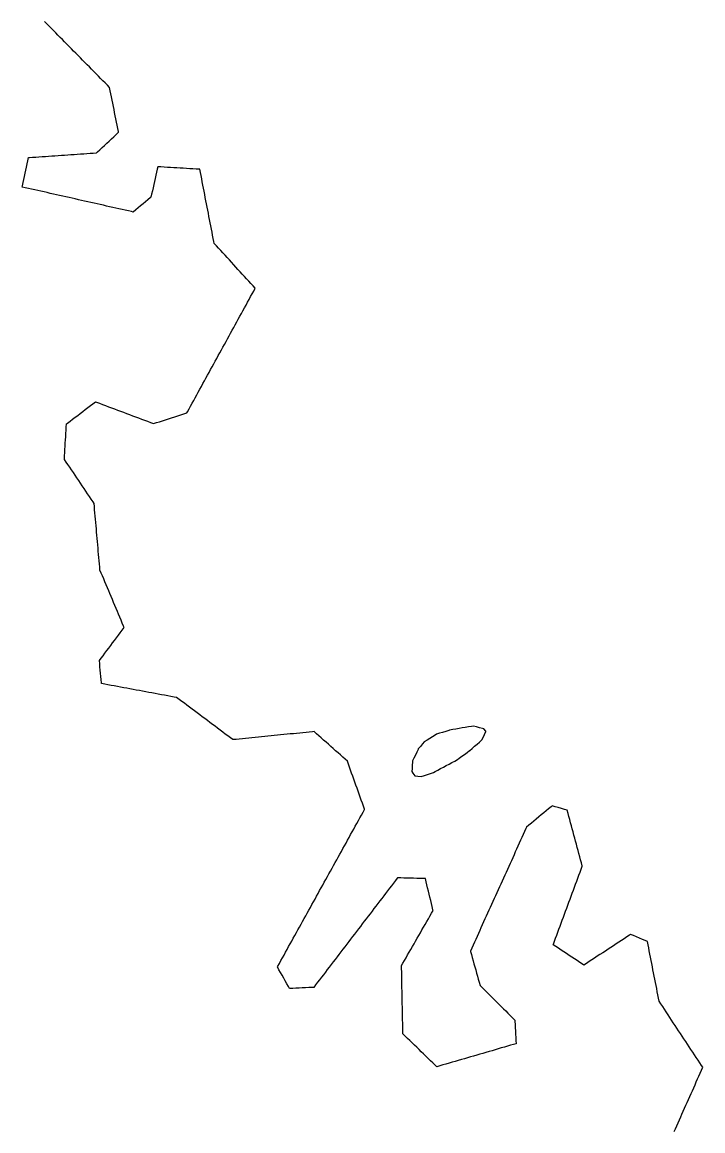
# Model space of a CAD drawing. Header units: millimetres. Extents: x 32 to 3054, y 42 to 5568.
# Drawn here: x 2805.5 to 3018.1, y 3489.6 to 3836.1 of the extents above; entities that cross this region are included whole.
import ezdxf

# ---------------------------------------------------------------- set-up
doc = ezdxf.new("R2010")
doc.units = ezdxf.units.MM
for name, color, linetype in [('ALL_ISLANDS', 7, 'Continuous'), ('OUTLINE_ISLAND_01', 7, 'Continuous'), ('OUTLINE_ISLAND_60', 7, 'Continuous')]:
    doc.layers.add(name, color=color, linetype=linetype)

msp = doc.modelspace()

# ---------------------------------------------------------------- linework, layer by layer
at = {"layer": 'ALL_ISLANDS'}
msp.add_lwpolyline([(3009.1632, 3489.3393), (3009.5698, 3490.2529), (3009.9764, 3491.1665), (3010.383, 3492.0802), (3010.7896, 3492.9938), (3011.1962, 3493.9074), (3011.6028, 3494.821), (3012.0093, 3495.7346), (3012.4159, 3496.6482), (3012.8225, 3497.5618), (3013.2291, 3498.4755), (3013.6357, 3499.3891), (3014.0423, 3500.3027), (3014.4488, 3501.2163), (3014.8554, 3502.1299), (3015.262, 3503.0435), (3015.6686, 3503.9571), (3016.0752, 3504.8707), (3016.4818, 3505.7844), (3016.8884, 3506.698), (3017.2949, 3507.6116), (3017.7015, 3508.5252), (3018.1081, 3509.4388), (3017.7145, 3510.0343), (3017.1632, 3510.8685), (3016.6118, 3511.7028), (3016.0604, 3512.537), (3015.509, 3513.3713), (3014.9576, 3514.2055), (3014.4062, 3515.0398), (3013.8548, 3515.874), (3013.3034, 3516.7083), (3012.752, 3517.5425), (3012.2007, 3518.3767), (3011.6493, 3519.211), (3011.0979, 3520.0452), (3010.5465, 3520.8795), (3009.9951, 3521.7137), (3009.4437, 3522.548), (3008.8923, 3523.3822), (3008.3409, 3524.2165), (3007.7895, 3525.0507), (3007.2382, 3525.885), (3006.6868, 3526.7192), (3006.1354, 3527.5535), (3005.584, 3528.3877), (3005.0326, 3529.222), (3004.4812, 3530.0562), (3004.4751, 3530.0871), (3004.2822, 3531.0683), (3004.0893, 3532.0495), (3003.8964, 3533.0307), (3003.7035, 3534.0119), (3003.5106, 3534.9931), (3003.3177, 3535.9744), (3003.1248, 3536.9556), (3002.9319, 3537.9368), (3002.739, 3538.918), (3002.5461, 3539.8992), (3002.3532, 3540.8804), (3002.1603, 3541.8617), (3001.9674, 3542.8429), (3001.7744, 3543.8241), (3001.5815, 3544.8053), (3001.3886, 3545.7865), (3001.1957, 3546.7677), (3001.0028, 3547.749), (3000.8099, 3548.7302), (3000.1475, 3549.0126), (2999.2277, 3549.4048), (2998.3078, 3549.7971), (2997.3879, 3550.1893), (2996.468, 3550.5815), (2995.5482, 3550.9737), (2995.1702, 3550.7243), (2994.3355, 3550.1736), (2993.5009, 3549.6229), (2992.6662, 3549.0721), (2991.8315, 3548.5214), (2990.9968, 3547.9706), (2990.1622, 3547.4199), (2989.3275, 3546.8691), (2988.4928, 3546.3184), (2987.6581, 3545.7676), (2986.8235, 3545.2169), (2985.9888, 3544.6661), (2985.1541, 3544.1154), (2984.3194, 3543.5647), (2983.4848, 3543.0139), (2982.6501, 3542.4632), (2981.8154, 3541.9124), (2980.9807, 3541.3617), (2980.5274, 3541.6614), (2979.6932, 3542.2128), (2978.859, 3542.7643), (2978.0248, 3543.3158), (2977.1906, 3543.8672), (2976.3564, 3544.4187), (2975.5222, 3544.9701), (2974.688, 3545.5216), (2973.8538, 3546.0731), (2973.0196, 3546.6245), (2972.1854, 3547.176), (2971.3512, 3547.7275), (2971.4229, 3547.9213), (2971.7697, 3548.8592), (2972.1165, 3549.7971), (2972.4634, 3550.7351), (2972.8102, 3551.673), (2973.157, 3552.6109), (2973.5038, 3553.5488), (2973.8507, 3554.4868), (2974.1975, 3555.4247), (2974.5443, 3556.3626), (2974.8911, 3557.3006), (2975.238, 3558.2385), (2975.5848, 3559.1764), (2975.9316, 3560.1143), (2976.2785, 3561.0523), (2976.6253, 3561.9902), (2976.9721, 3562.9281), (2977.3189, 3563.8661), (2977.6658, 3564.804), (2978.0126, 3565.7419), (2978.3594, 3566.6799), (2978.7062, 3567.6178), (2979.0531, 3568.5557), (2979.3999, 3569.4936), (2979.7467, 3570.4316), (2980.0935, 3571.3695), (2980.4404, 3572.3074), (2980.4256, 3572.3622), (2980.1658, 3573.3279), (2979.906, 3574.2935), (2979.6462, 3575.2592), (2979.3864, 3576.2249), (2979.1266, 3577.1905), (2978.8668, 3578.1562), (2978.607, 3579.1219), (2978.3472, 3580.0875), (2978.0874, 3581.0532), (2977.8276, 3582.0188), (2977.5678, 3582.9845), (2977.308, 3583.9502), (2977.0482, 3584.9158), (2976.7884, 3585.8815), (2976.5286, 3586.8471), (2976.2688, 3587.8128), (2976.009, 3588.7785), (2975.7492, 3589.7441), (2974.8687, 3590.0117), (2973.9119, 3590.3024), (2972.9551, 3590.5932), (2971.9983, 3590.8839), (2971.0415, 3591.1747), (2970.6919, 3590.8811), (2969.926, 3590.2381), (2969.1601, 3589.5951), (2968.3942, 3588.9521), (2967.6284, 3588.3091), (2966.8625, 3587.6661), (2966.0966, 3587.0231), (2965.3308, 3586.3801), (2964.5649, 3585.7372), (2963.799, 3585.0942), (2963.0332, 3584.4512), (2962.8395, 3584.0234), (2962.427, 3583.1124), (2962.0145, 3582.2014), (2961.6021, 3581.2905), (2961.1896, 3580.3795), (2960.7771, 3579.4685), (2960.3646, 3578.5575), (2959.9522, 3577.6466), (2959.5397, 3576.7356), (2959.1272, 3575.8246), (2958.7148, 3574.9137), (2958.3023, 3574.0027), (2957.8898, 3573.0917), (2957.4774, 3572.1807), (2957.0649, 3571.2698), (2956.6524, 3570.3588), (2956.2399, 3569.4478), (2955.8275, 3568.5369), (2955.415, 3567.6259), (2955.0025, 3566.7149), (2954.5901, 3565.8039), (2954.1776, 3564.893), (2953.7651, 3563.982), (2953.3526, 3563.071), (2952.9402, 3562.1601), (2952.5277, 3561.2491), (2952.1152, 3560.3381), (2951.7028, 3559.4272), (2951.2903, 3558.5162), (2950.8778, 3557.6052), (2950.4653, 3556.6942), (2950.0529, 3555.7833), (2949.6404, 3554.8723), (2949.2279, 3553.9613), (2948.8155, 3553.0504), (2948.403, 3552.1394), (2947.9905, 3551.2284), (2947.5781, 3550.3174), (2947.1656, 3549.4065), (2946.7531, 3548.4955), (2946.3406, 3547.5845), (2945.9282, 3546.6736), (2945.5157, 3545.7626), (2945.5516, 3545.6338), (2945.8201, 3544.6705), (2946.0887, 3543.7072), (2946.3572, 3542.744), (2946.6257, 3541.7807), (2946.8943, 3540.8174), (2947.1628, 3539.8541), (2947.4313, 3538.8909), (2947.6998, 3537.9276), (2947.9684, 3536.9643), (2948.2369, 3536.0011), (2948.5054, 3535.0378), (2948.7385, 3534.8055), (2949.4468, 3534.0996), (2950.1551, 3533.3937), (2950.8634, 3532.6877), (2951.5717, 3531.9818), (2952.28, 3531.2759), (2952.9882, 3530.57), (2953.6965, 3529.8641), (2954.4048, 3529.1581), (2955.1131, 3528.4522), (2955.8214, 3527.7463), (2956.5297, 3527.0404), (2957.238, 3526.3345), (2957.9463, 3525.6285), (2958.6546, 3524.9226), (2959.3629, 3524.2167), (2959.3855, 3523.7941), (2959.439, 3522.7956), (2959.4924, 3521.797), (2959.5459, 3520.7984), (2959.5994, 3519.7998), (2959.6528, 3518.8013), (2959.7063, 3517.8027), (2959.7598, 3516.8041), (2959.0084, 3516.5857), (2958.0482, 3516.3066), (2957.0879, 3516.0274), (2956.1277, 3515.7483), (2955.1674, 3515.4691), (2954.2072, 3515.19), (2953.2469, 3514.9109), (2952.2867, 3514.6317), (2951.3264, 3514.3526), (2950.3662, 3514.0734), (2949.4059, 3513.7943), (2948.4457, 3513.5151), (2947.4854, 3513.236), (2946.5252, 3512.9569), (2945.5649, 3512.6777), (2944.6047, 3512.3986), (2943.6444, 3512.1194), (2942.6842, 3511.8403), (2941.7239, 3511.5611), (2940.7637, 3511.282), (2939.8034, 3511.0029), (2938.8432, 3510.7237), (2937.8829, 3510.4446), (2936.9227, 3510.1654), (2935.9624, 3509.8863), (2935.0022, 3509.6071), (2934.4771, 3510.1163), (2933.7593, 3510.8125), (2933.0414, 3511.5087), (2932.3235, 3512.2048), (2931.6056, 3512.901), (2930.8877, 3513.5972), (2930.1699, 3514.2933), (2929.452, 3514.9895), (2928.7341, 3515.6857), (2928.0162, 3516.3818), (2927.2983, 3517.078), (2926.5805, 3517.7742), (2925.8626, 3518.4703), (2925.1447, 3519.1665), (2924.4268, 3519.8627), (2924.4189, 3520.2599), (2924.3988, 3521.2597), (2924.3788, 3522.2595), (2924.3587, 3523.2593), (2924.3387, 3524.2591), (2924.3187, 3525.2589), (2924.2986, 3526.2587), (2924.2786, 3527.2585), (2924.2585, 3528.2583), (2924.2385, 3529.258), (2924.2184, 3530.2578), (2924.1984, 3531.2576), (2924.1784, 3532.2574), (2924.1583, 3533.2572), (2924.1383, 3534.257), (2924.1182, 3535.2568), (2924.0982, 3536.2566), (2924.0781, 3537.2564), (2924.0581, 3538.2562), (2924.038, 3539.256), (2924.018, 3540.2558), (2923.998, 3541.2556), (2924.4012, 3541.9574), (2924.8993, 3542.8245), (2925.3975, 3543.6916), (2925.8957, 3544.5587), (2926.3938, 3545.4257), (2926.892, 3546.2928), (2927.3902, 3547.1599), (2927.8884, 3548.027), (2928.3865, 3548.8941), (2928.8847, 3549.7611), (2929.3829, 3550.6282), (2929.881, 3551.4953), (2930.3792, 3552.3624), (2930.8774, 3553.2295), (2931.3755, 3554.0965), (2931.8737, 3554.9636), (2932.3719, 3555.8307), (2932.8701, 3556.6978), (2933.3682, 3557.5649), (2933.8664, 3558.4319), (2933.8076, 3558.6741), (2933.5718, 3559.6459), (2933.3359, 3560.6177), (2933.1001, 3561.5895), (2932.8643, 3562.5613), (2932.6284, 3563.5331), (2932.3926, 3564.5049), (2932.1568, 3565.4767), (2931.9209, 3566.4484), (2931.6851, 3567.4202), (2931.4492, 3568.392), (2930.7224, 3568.412), (2929.7228, 3568.4395), (2928.7232, 3568.467), (2927.7235, 3568.4945), (2926.7239, 3568.522), (2925.7243, 3568.5495), (2924.7247, 3568.5771), (2923.7251, 3568.6046), (2922.7254, 3568.6321), (2922.6739, 3568.5647), (2922.0664, 3567.7704), (2921.4589, 3566.9761), (2920.8513, 3566.1818), (2920.2438, 3565.3875), (2919.6363, 3564.5932), (2919.0288, 3563.7989), (2918.4213, 3563.0046), (2917.8137, 3562.2103), (2917.2062, 3561.4159), (2916.5987, 3560.6216), (2915.9912, 3559.8273), (2915.3836, 3559.033), (2914.7761, 3558.2387), (2914.1686, 3557.4444), (2913.5611, 3556.6501), (2912.9536, 3555.8558), (2912.346, 3555.0615), (2911.7385, 3554.2672), (2911.131, 3553.4729), (2910.5235, 3552.6786), (2909.916, 3551.8843), (2909.3084, 3551.09), (2908.7009, 3550.2957), (2908.0934, 3549.5014), (2907.4859, 3548.7071), (2906.8783, 3547.9128), (2906.2708, 3547.1185), (2905.6633, 3546.3242), (2905.0558, 3545.5299), (2904.4483, 3544.7356), (2903.8407, 3543.9413), (2903.2332, 3543.147), (2902.6257, 3542.3527), (2902.0182, 3541.5584), (2901.4107, 3540.7641), (2900.8031, 3539.9698), (2900.1956, 3539.1755), (2899.5881, 3538.3812), (2898.9806, 3537.5869), (2898.373, 3536.7925), (2897.7655, 3535.9982), (2897.158, 3535.2039), (2896.5505, 3534.4096), (2895.9969, 3534.3846), (2894.9979, 3534.3394), (2893.999, 3534.2942), (2893, 3534.249), (2892.001, 3534.2038), (2891.002, 3534.1587), (2890.003, 3534.1135), (2889.0041, 3534.0683), (2888.653, 3534.693), (2888.163, 3535.5648), (2887.6731, 3536.4366), (2887.1832, 3537.3083), (2886.6933, 3538.1801), (2886.2034, 3539.0519), (2885.7135, 3539.9236), (2885.2235, 3540.7954), (2885.3462, 3541.0172), (2885.8304, 3541.8922), (2886.3145, 3542.7672), (2886.7987, 3543.6421), (2887.2829, 3544.5171), (2887.767, 3545.3921), (2888.2512, 3546.2671), (2888.7353, 3547.1421), (2889.2195, 3548.0171), (2889.7036, 3548.892), (2890.1878, 3549.767), (2890.6719, 3550.642), (2891.1561, 3551.517), (2891.6402, 3552.392), (2892.1244, 3553.267), (2892.6085, 3554.1419), (2893.0927, 3555.0169), (2893.5768, 3555.8919), (2894.061, 3556.7669), (2894.5451, 3557.6419), (2895.0293, 3558.5169), (2895.5134, 3559.3919), (2895.9976, 3560.2668), (2896.4817, 3561.1418), (2896.9659, 3562.0168), (2897.45, 3562.8918), (2897.9342, 3563.7668), (2898.4183, 3564.6418), (2898.9025, 3565.5167), (2899.3866, 3566.3917), (2899.8708, 3567.2667), (2900.3549, 3568.1417), (2900.8391, 3569.0167), (2901.3232, 3569.8917), (2901.8074, 3570.7666), (2902.2915, 3571.6416), (2902.7757, 3572.5166), (2903.2598, 3573.3916), (2903.744, 3574.2666), (2904.2281, 3575.1416), (2904.7123, 3576.0166), (2905.1964, 3576.8915), (2905.6806, 3577.7665), (2906.1648, 3578.6415), (2906.6489, 3579.5165), (2907.1331, 3580.3915), (2907.6172, 3581.2665), (2908.1014, 3582.1414), (2908.5855, 3583.0164), (2909.0697, 3583.8914), (2909.5538, 3584.7664), (2910.038, 3585.6414), (2910.5221, 3586.5164), (2911.0063, 3587.3914), (2911.4904, 3588.2663), (2911.9746, 3589.1413), (2912.4587, 3590.0163), (2912.4348, 3590.0835), (2912.0996, 3591.0257), (2911.7643, 3591.9678), (2911.4291, 3592.9099), (2911.0938, 3593.8521), (2910.7586, 3594.7942), (2910.4234, 3595.7363), (2910.0881, 3596.6785), (2909.7529, 3597.6206), (2909.4176, 3598.5627), (2909.0824, 3599.5049), (2908.7472, 3600.447), (2908.4119, 3601.3891), (2908.0767, 3602.3312), (2907.7414, 3603.2734), (2907.4062, 3604.2155), (2907.0709, 3605.1576), (2906.414, 3605.7373), (2905.6642, 3606.399), (2904.9144, 3607.0607), (2904.1646, 3607.7223), (2903.4148, 3608.384), (2902.665, 3609.0457), (2901.9152, 3609.7073), (2901.1654, 3610.369), (2900.4156, 3611.0307), (2899.6658, 3611.6923), (2898.916, 3612.354), (2898.1662, 3613.0156), (2897.4164, 3613.6773), (2896.6666, 3614.339), (2896.1851, 3614.2913), (2895.19, 3614.1929), (2894.1948, 3614.0945), (2893.1997, 3613.996), (2892.2045, 3613.8976), (2891.2094, 3613.7991), (2890.2142, 3613.7007), (2889.2191, 3613.6023), (2888.224, 3613.5038), (2887.2288, 3613.4054), (2886.2337, 3613.3069), (2885.2385, 3613.2085), (2884.2434, 3613.1101), (2883.2482, 3613.0116), (2882.2531, 3612.9132), (2881.258, 3612.8147), (2880.2628, 3612.7163), (2879.2677, 3612.6179), (2878.2725, 3612.5194), (2877.2774, 3612.421), (2876.2822, 3612.3225), (2875.2871, 3612.2241), (2874.292, 3612.1257), (2873.2968, 3612.0272), (2872.3017, 3611.9288), (2871.3065, 3611.8303), (2870.5502, 3612.3974), (2869.7501, 3612.9973), (2868.95, 3613.5972), (2868.1499, 3614.1971), (2867.3498, 3614.797), (2866.5497, 3615.3968), (2865.7497, 3615.9967), (2864.9496, 3616.5966), (2864.1495, 3617.1965), (2863.3494, 3617.7964), (2862.5493, 3618.3962), (2861.7492, 3618.9961), (2860.9491, 3619.596), (2860.149, 3620.1959), (2859.3489, 3620.7958), (2858.5489, 3621.3957), (2857.7488, 3621.9955), (2856.9487, 3622.5954), (2856.1486, 3623.1953), (2855.3485, 3623.7952), (2854.5484, 3624.3951), (2853.7483, 3624.995), (2852.9284, 3625.1466), (2851.945, 3625.3285), (2850.9617, 3625.5103), (2849.9784, 3625.6922), (2848.995, 3625.874), (2848.0117, 3626.0559), (2847.0284, 3626.2377), (2846.0451, 3626.4196), (2845.0617, 3626.6014), (2844.0784, 3626.7833), (2843.0951, 3626.9652), (2842.1118, 3627.147), (2841.1284, 3627.3289), (2840.1451, 3627.5107), (2839.1618, 3627.6926), (2838.1785, 3627.8744), (2837.1951, 3628.0563), (2836.2118, 3628.2381), (2835.2285, 3628.42), (2834.2452, 3628.6018), (2833.2618, 3628.7837), (2832.2785, 3628.9656), (2831.2952, 3629.1474), (2830.3119, 3629.3293), (2830.2855, 3629.5999), (2830.1886, 3630.5952), (2830.0918, 3631.5905), (2829.9949, 3632.5858), (2829.898, 3633.5811), (2829.8011, 3634.5764), (2829.7042, 3635.5717), (2829.6074, 3636.567), (2830.1378, 3637.2719), (2830.7391, 3638.0709), (2831.3403, 3638.87), (2831.9416, 3639.669), (2832.5429, 3640.4681), (2833.1441, 3641.2671), (2833.7454, 3642.0662), (2834.3467, 3642.8652), (2834.948, 3643.6643), (2835.5492, 3644.4633), (2836.1505, 3645.2624), (2836.7518, 3646.0614), (2837.353, 3646.8604), (2837.1622, 3647.3141), (2836.7745, 3648.2359), (2836.3868, 3649.1577), (2835.9991, 3650.0795), (2835.6114, 3651.0012), (2835.2237, 3651.923), (2834.8359, 3652.8448), (2834.4482, 3653.7666), (2834.0605, 3654.6884), (2833.6728, 3655.6101), (2833.2851, 3656.5319), (2832.8974, 3657.4537), (2832.5097, 3658.3755), (2832.1219, 3659.2973), (2831.7342, 3660.219), (2831.3465, 3661.1408), (2830.9588, 3662.0626), (2830.5711, 3662.9844), (2830.1834, 3663.9062), (2829.7957, 3664.8279), (2829.7147, 3665.743), (2829.6265, 3666.7391), (2829.5384, 3667.7352), (2829.4503, 3668.7313), (2829.3621, 3669.7274), (2829.274, 3670.7235), (2829.1858, 3671.7196), (2829.0977, 3672.7157), (2829.0095, 3673.7118), (2828.9214, 3674.7079), (2828.8332, 3675.704), (2828.7451, 3676.7001), (2828.657, 3677.6963), (2828.5688, 3678.6924), (2828.4807, 3679.6885), (2828.3925, 3680.6846), (2828.3044, 3681.6807), (2828.2162, 3682.6768), (2828.1281, 3683.6729), (2828.04, 3684.669), (2827.9518, 3685.6651), (2827.6184, 3686.1599), (2827.0596, 3686.9892), (2826.5008, 3687.8186), (2825.942, 3688.6479), (2825.3833, 3689.4772), (2824.8245, 3690.3065), (2824.2657, 3691.1358), (2823.7069, 3691.9651), (2823.1481, 3692.7944), (2822.5893, 3693.6237), (2822.0305, 3694.453), (2821.4717, 3695.2823), (2820.9129, 3696.1117), (2820.3542, 3696.941), (2819.7954, 3697.7703), (2819.2366, 3698.5996), (2818.6778, 3699.4289), (2818.6835, 3699.5274), (2818.741, 3700.5257), (2818.7985, 3701.5241), (2818.856, 3702.5224), (2818.9136, 3703.5208), (2818.9711, 3704.5191), (2819.0286, 3705.5175), (2819.0862, 3706.5158), (2819.1437, 3707.5141), (2819.2012, 3708.5125), (2819.2587, 3709.5108), (2819.3163, 3710.5092), (2819.6457, 3710.7596), (2820.4418, 3711.3648), (2821.2379, 3711.97), (2822.034, 3712.5752), (2822.8301, 3713.1803), (2823.6262, 3713.7855), (2824.4222, 3714.3907), (2825.2183, 3714.9959), (2826.0144, 3715.6011), (2826.8105, 3716.2063), (2827.6066, 3716.8114), (2828.4027, 3717.4166), (2828.7255, 3717.2953), (2829.6615, 3716.9434), (2830.5975, 3716.5915), (2831.5336, 3716.2396), (2832.4696, 3715.8878), (2833.4057, 3715.5359), (2834.3417, 3715.184), (2835.2778, 3714.8321), (2836.2138, 3714.4802), (2837.1499, 3714.1284), (2838.0859, 3713.7765), (2839.022, 3713.4246), (2839.958, 3713.0727), (2840.894, 3712.7208), (2841.8301, 3712.369), (2842.7661, 3712.0171), (2843.7022, 3711.6652), (2844.6382, 3711.3133), (2845.5743, 3710.9614), (2846.5103, 3710.6096), (2847.4112, 3710.8977), (2848.3637, 3711.2023), (2849.3162, 3711.507), (2850.2686, 3711.8116), (2851.2211, 3712.1162), (2852.1736, 3712.4209), (2853.126, 3712.7255), (2854.0785, 3713.0302), (2855.031, 3713.3348), (2855.9835, 3713.6394), (2856.9359, 3713.9441), (2857.1426, 3714.321), (2857.6234, 3715.1978), (2858.1042, 3716.0747), (2858.585, 3716.9515), (2859.0658, 3717.8283), (2859.5466, 3718.7052), (2860.0274, 3719.582), (2860.5082, 3720.4588), (2860.989, 3721.3356), (2861.4698, 3722.2125), (2861.9506, 3723.0893), (2862.4314, 3723.9661), (2862.9122, 3724.843), (2863.393, 3725.7198), (2863.8738, 3726.5966), (2864.3546, 3727.4735), (2864.8354, 3728.3503), (2865.3162, 3729.2271), (2865.797, 3730.104), (2866.2777, 3730.9808), (2866.7585, 3731.8576), (2867.2393, 3732.7345), (2867.7201, 3733.6113), (2868.2009, 3734.4881), (2868.6817, 3735.365), (2869.1625, 3736.2418), (2869.6433, 3737.1186), (2870.1241, 3737.9955), (2870.6049, 3738.8723), (2871.0857, 3739.7491), (2871.5665, 3740.626), (2872.0473, 3741.5028), (2872.5281, 3742.3796), (2873.0089, 3743.2564), (2873.4897, 3744.1333), (2873.9705, 3745.0101), (2874.4513, 3745.8869), (2874.9321, 3746.7638), (2875.4129, 3747.6406), (2875.8937, 3748.5174), (2876.3745, 3749.3943), (2876.8553, 3750.2711), (2877.3361, 3751.1479), (2877.8169, 3752.0248), (2878.2977, 3752.9016), (2877.6352, 3753.6249), (2876.9598, 3754.3623), (2876.2843, 3755.0998), (2875.6089, 3755.8372), (2874.9335, 3756.5746), (2874.2581, 3757.312), (2873.5826, 3758.0495), (2872.9072, 3758.7869), (2872.2318, 3759.5243), (2871.5564, 3760.2618), (2870.8809, 3760.9992), (2870.2055, 3761.7366), (2869.5301, 3762.474), (2868.8547, 3763.2115), (2868.1792, 3763.9489), (2867.5038, 3764.6863), (2866.8284, 3765.4238), (2866.153, 3766.1612), (2865.4775, 3766.8986), (2865.3641, 3767.4848), (2865.1742, 3768.4666), (2864.9842, 3769.4484), (2864.7943, 3770.4302), (2864.6043, 3771.412), (2864.4144, 3772.3938), (2864.2244, 3773.3756), (2864.0345, 3774.3574), (2863.8445, 3775.3392), (2863.6546, 3776.321), (2863.4646, 3777.3028), (2863.2747, 3778.2845), (2863.0848, 3779.2663), (2862.8948, 3780.2481), (2862.7049, 3781.2299), (2862.5149, 3782.2117), (2862.325, 3783.1935), (2862.135, 3784.1753), (2861.9451, 3785.1571), (2861.7551, 3786.1389), (2861.5652, 3787.1207), (2861.3752, 3788.1025), (2861.1853, 3789.0843), (2860.9953, 3790.0661), (2860.8239, 3790.0765), (2859.8257, 3790.1369), (2858.8275, 3790.1974), (2857.8293, 3790.2578), (2856.8312, 3790.3183), (2855.833, 3790.3787), (2854.8348, 3790.4392), (2853.8367, 3790.4996), (2852.8385, 3790.5601), (2851.8403, 3790.6205), (2850.8421, 3790.681), (2849.844, 3790.7414), (2848.8458, 3790.8019), (2847.8476, 3790.8623), (2847.6899, 3790.1593), (2847.471, 3789.1835), (2847.2521, 3788.2078), (2847.0333, 3787.232), (2846.8144, 3786.2563), (2846.5955, 3785.2805), (2846.3766, 3784.3048), (2846.1577, 3783.329), (2845.9388, 3782.3533), (2845.7199, 3781.3775), (2845.5384, 3781.2248), (2844.7731, 3780.5811), (2844.0078, 3779.9375), (2843.2425, 3779.2938), (2842.4772, 3778.6502), (2841.7119, 3778.0065), (2840.9465, 3777.3628), (2840.1812, 3776.7192), (2839.6378, 3776.8415), (2838.6623, 3777.0613), (2837.6867, 3777.281), (2836.7112, 3777.5007), (2835.7356, 3777.7205), (2834.76, 3777.9402), (2833.7845, 3778.1599), (2832.8089, 3778.3797), (2831.8333, 3778.5994), (2830.8578, 3778.8191), (2829.8822, 3779.0388), (2828.9067, 3779.2586), (2827.9311, 3779.4783), (2826.9555, 3779.698), (2825.98, 3779.9178), (2825.0044, 3780.1375), (2824.0289, 3780.3572), (2823.0533, 3780.5769), (2822.0777, 3780.7967), (2821.1022, 3781.0164), (2820.1266, 3781.2361), (2819.1511, 3781.4559), (2818.1755, 3781.6756), (2817.1999, 3781.8953), (2816.2244, 3782.1151), (2815.2488, 3782.3348), (2814.2733, 3782.5545), (2813.2977, 3782.7742), (2812.3221, 3782.994), (2811.3466, 3783.2137), (2810.371, 3783.4334), (2809.3954, 3783.6532), (2808.4199, 3783.8729), (2807.4443, 3784.0926), (2806.4688, 3784.3124), (2805.4932, 3784.5321), (2805.5757, 3784.9202), (2805.7836, 3785.8984), (2805.9915, 3786.8765), (2806.1995, 3787.8547), (2806.4074, 3788.8328), (2806.6153, 3789.811), (2806.8232, 3790.7891), (2807.0311, 3791.7673), (2807.239, 3792.7454), (2807.4469, 3793.7236), (2807.7478, 3793.7446), (2808.7454, 3793.8142), (2809.7429, 3793.8839), (2810.7405, 3793.9535), (2811.7381, 3794.0232), (2812.7356, 3794.0928), (2813.7332, 3794.1625), (2814.7308, 3794.2321), (2815.7284, 3794.3018), (2816.7259, 3794.3714), (2817.7235, 3794.4411), (2818.7211, 3794.5107), (2819.7186, 3794.5804), (2820.7162, 3794.65), (2821.7138, 3794.7197), (2822.7114, 3794.7894), (2823.7089, 3794.859), (2824.7065, 3794.9287), (2825.7041, 3794.9983), (2826.7016, 3795.068), (2827.6992, 3795.1376), (2828.6968, 3795.2073), (2829.0157, 3795.5038), (2829.7481, 3796.1846), (2830.4805, 3796.8655), (2831.2129, 3797.5464), (2831.9453, 3798.2272), (2832.6777, 3798.9081), (2833.4101, 3799.589), (2834.1425, 3800.2699), (2834.8749, 3800.9507), (2835.6073, 3801.6316), (2835.5557, 3801.8899), (2835.3597, 3802.8705), (2835.1636, 3803.8511), (2834.9676, 3804.8316), (2834.7716, 3805.8122), (2834.5755, 3806.7928), (2834.3795, 3807.7734), (2834.1835, 3808.754), (2833.9875, 3809.7346), (2833.7914, 3810.7152), (2833.5954, 3811.6958), (2833.3994, 3812.6764), (2833.2033, 3813.657), (2833.0073, 3814.6376), (2832.8113, 3815.6182), (2832.7966, 3815.6331), (2832.0948, 3816.3454), (2831.393, 3817.0578), (2830.6912, 3817.7702), (2829.9894, 3818.4825), (2829.2876, 3819.1949), (2828.5858, 3819.9073), (2827.884, 3820.6196), (2827.1822, 3821.332), (2826.4804, 3822.0444), (2825.7786, 3822.7567), (2825.0767, 3823.4691), (2824.3749, 3824.1815), (2823.6731, 3824.8938), (2822.9713, 3825.6062), (2822.2695, 3826.3186), (2821.5677, 3827.0309), (2820.8659, 3827.7433), (2820.1641, 3828.4557), (2819.4623, 3829.168), (2818.7605, 3829.8804), (2818.0587, 3830.5928), (2817.3569, 3831.3051), (2816.6551, 3832.0175), (2815.9533, 3832.7299), (2815.2514, 3833.4422), (2814.5496, 3834.1546), (2813.8478, 3834.867), (2813.146, 3835.5793), (2812.4442, 3836.2917)], dxfattribs=at)
msp.add_lwpolyline([(2950.3653, 3614.5123), (2949.6582, 3615.2194), (2949.3324, 3615.306), (2948.3659, 3615.5628), (2947.3995, 3615.8197), (2946.433, 3616.0765), (2945.8908, 3615.9837), (2944.9051, 3615.8151), (2943.9194, 3615.6465), (2942.9337, 3615.4779), (2941.948, 3615.3093), (2940.9623, 3615.1407), (2939.9766, 3614.9721), (2938.991, 3614.8035), (2938.7337, 3614.7212), (2937.7813, 3614.4164), (2936.8289, 3614.1116), (2935.8765, 3613.8067), (2934.9241, 3613.5019), (2934.5321, 3613.2643), (2933.677, 3612.7459), (2932.8218, 3612.2276), (2931.9666, 3611.7092), (2931.1115, 3611.1909), (2930.5177, 3610.4792), (2929.877, 3609.7114), (2929.2364, 3608.9436), (2929.1685, 3608.8), (2928.7414, 3607.8958), (2928.3143, 3606.9916), (2927.8872, 3606.0874), (2927.46, 3605.1832), (2927.4341, 3604.8265), (2927.3616, 3603.8291), (2927.289, 3602.8318), (2927.2165, 3601.8344), (2927.5477, 3601.364), (2928.1234, 3600.5464), (2928.1263, 3600.5461), (2929.1207, 3600.4403), (2930.1151, 3600.3346), (2930.173, 3600.3536), (2931.1229, 3600.6661), (2932.0729, 3600.9786), (2933.0228, 3601.2911), (2933.9727, 3601.6036), (2934.4505, 3601.8584), (2935.3328, 3602.329), (2936.2151, 3602.7997), (2937.0975, 3603.2703), (2937.9798, 3603.741), (2938.8621, 3604.2116), (2939.7444, 3604.6823), (2940.6268, 3605.1529), (2941.5091, 3605.6235), (2942.0474, 3606.0248), (2942.8492, 3606.6224), (2943.651, 3607.22), (2944.4528, 3607.8176), (2945.2546, 3608.4152), (2945.3094, 3608.4627), (2946.0651, 3609.1176), (2946.8209, 3609.7724), (2947.5766, 3610.4273), (2948.3323, 3611.0822), (2949.0881, 3611.7371), (2949.45, 3612.5236), (2949.8681, 3613.432), (2950.2862, 3614.3404)], close=True, dxfattribs=at)
at = {"layer": 'OUTLINE_ISLAND_01'}
msp.add_lwpolyline([(3009.1632, 3489.3393), (3009.5698, 3490.2529), (3009.9764, 3491.1665), (3010.383, 3492.0802), (3010.7896, 3492.9938), (3011.1962, 3493.9074), (3011.6028, 3494.821), (3012.0093, 3495.7346), (3012.4159, 3496.6482), (3012.8225, 3497.5618), (3013.2291, 3498.4755), (3013.6357, 3499.3891), (3014.0423, 3500.3027), (3014.4488, 3501.2163), (3014.8554, 3502.1299), (3015.262, 3503.0435), (3015.6686, 3503.9571), (3016.0752, 3504.8707), (3016.4818, 3505.7844), (3016.8884, 3506.698), (3017.2949, 3507.6116), (3017.7015, 3508.5252), (3018.1081, 3509.4388), (3017.7145, 3510.0343), (3017.1632, 3510.8685), (3016.6118, 3511.7028), (3016.0604, 3512.537), (3015.509, 3513.3713), (3014.9576, 3514.2055), (3014.4062, 3515.0398), (3013.8548, 3515.874), (3013.3034, 3516.7083), (3012.752, 3517.5425), (3012.2007, 3518.3767), (3011.6493, 3519.211), (3011.0979, 3520.0452), (3010.5465, 3520.8795), (3009.9951, 3521.7137), (3009.4437, 3522.548), (3008.8923, 3523.3822), (3008.3409, 3524.2165), (3007.7895, 3525.0507), (3007.2382, 3525.885), (3006.6868, 3526.7192), (3006.1354, 3527.5535), (3005.584, 3528.3877), (3005.0326, 3529.222), (3004.4812, 3530.0562), (3004.4751, 3530.0871), (3004.2822, 3531.0683), (3004.0893, 3532.0495), (3003.8964, 3533.0307), (3003.7035, 3534.0119), (3003.5106, 3534.9931), (3003.3177, 3535.9744), (3003.1248, 3536.9556), (3002.9319, 3537.9368), (3002.739, 3538.918), (3002.5461, 3539.8992), (3002.3532, 3540.8804), (3002.1603, 3541.8617), (3001.9674, 3542.8429), (3001.7744, 3543.8241), (3001.5815, 3544.8053), (3001.3886, 3545.7865), (3001.1957, 3546.7677), (3001.0028, 3547.749), (3000.8099, 3548.7302), (3000.1475, 3549.0126), (2999.2277, 3549.4048), (2998.3078, 3549.7971), (2997.3879, 3550.1893), (2996.468, 3550.5815), (2995.5482, 3550.9737), (2995.1702, 3550.7243), (2994.3355, 3550.1736), (2993.5009, 3549.6229), (2992.6662, 3549.0721), (2991.8315, 3548.5214), (2990.9968, 3547.9706), (2990.1622, 3547.4199), (2989.3275, 3546.8691), (2988.4928, 3546.3184), (2987.6581, 3545.7676), (2986.8235, 3545.2169), (2985.9888, 3544.6661), (2985.1541, 3544.1154), (2984.3194, 3543.5647), (2983.4848, 3543.0139), (2982.6501, 3542.4632), (2981.8154, 3541.9124), (2980.9807, 3541.3617), (2980.5274, 3541.6614), (2979.6932, 3542.2128), (2978.859, 3542.7643), (2978.0248, 3543.3158), (2977.1906, 3543.8672), (2976.3564, 3544.4187), (2975.5222, 3544.9701), (2974.688, 3545.5216), (2973.8538, 3546.0731), (2973.0196, 3546.6245), (2972.1854, 3547.176), (2971.3512, 3547.7275), (2971.4229, 3547.9213), (2971.7697, 3548.8592), (2972.1165, 3549.7971), (2972.4634, 3550.7351), (2972.8102, 3551.673), (2973.157, 3552.6109), (2973.5038, 3553.5488), (2973.8507, 3554.4868), (2974.1975, 3555.4247), (2974.5443, 3556.3626), (2974.8911, 3557.3006), (2975.238, 3558.2385), (2975.5848, 3559.1764), (2975.9316, 3560.1143), (2976.2785, 3561.0523), (2976.6253, 3561.9902), (2976.9721, 3562.9281), (2977.3189, 3563.8661), (2977.6658, 3564.804), (2978.0126, 3565.7419), (2978.3594, 3566.6799), (2978.7062, 3567.6178), (2979.0531, 3568.5557), (2979.3999, 3569.4936), (2979.7467, 3570.4316), (2980.0935, 3571.3695), (2980.4404, 3572.3074), (2980.4256, 3572.3622), (2980.1658, 3573.3279), (2979.906, 3574.2935), (2979.6462, 3575.2592), (2979.3864, 3576.2249), (2979.1266, 3577.1905), (2978.8668, 3578.1562), (2978.607, 3579.1219), (2978.3472, 3580.0875), (2978.0874, 3581.0532), (2977.8276, 3582.0188), (2977.5678, 3582.9845), (2977.308, 3583.9502), (2977.0482, 3584.9158), (2976.7884, 3585.8815), (2976.5286, 3586.8471), (2976.2688, 3587.8128), (2976.009, 3588.7785), (2975.7492, 3589.7441), (2974.8687, 3590.0117), (2973.9119, 3590.3024), (2972.9551, 3590.5932), (2971.9983, 3590.8839), (2971.0415, 3591.1747), (2970.6919, 3590.8811), (2969.926, 3590.2381), (2969.1601, 3589.5951), (2968.3942, 3588.9521), (2967.6284, 3588.3091), (2966.8625, 3587.6661), (2966.0966, 3587.0231), (2965.3308, 3586.3801), (2964.5649, 3585.7372), (2963.799, 3585.0942), (2963.0332, 3584.4512), (2962.8395, 3584.0234), (2962.427, 3583.1124), (2962.0145, 3582.2014), (2961.6021, 3581.2905), (2961.1896, 3580.3795), (2960.7771, 3579.4685), (2960.3646, 3578.5575), (2959.9522, 3577.6466), (2959.5397, 3576.7356), (2959.1272, 3575.8246), (2958.7148, 3574.9137), (2958.3023, 3574.0027), (2957.8898, 3573.0917), (2957.4774, 3572.1807), (2957.0649, 3571.2698), (2956.6524, 3570.3588), (2956.2399, 3569.4478), (2955.8275, 3568.5369), (2955.415, 3567.6259), (2955.0025, 3566.7149), (2954.5901, 3565.8039), (2954.1776, 3564.893), (2953.7651, 3563.982), (2953.3526, 3563.071), (2952.9402, 3562.1601), (2952.5277, 3561.2491), (2952.1152, 3560.3381), (2951.7028, 3559.4272), (2951.2903, 3558.5162), (2950.8778, 3557.6052), (2950.4653, 3556.6942), (2950.0529, 3555.7833), (2949.6404, 3554.8723), (2949.2279, 3553.9613), (2948.8155, 3553.0504), (2948.403, 3552.1394), (2947.9905, 3551.2284), (2947.5781, 3550.3174), (2947.1656, 3549.4065), (2946.7531, 3548.4955), (2946.3406, 3547.5845), (2945.9282, 3546.6736), (2945.5157, 3545.7626), (2945.5516, 3545.6338), (2945.8201, 3544.6705), (2946.0887, 3543.7072), (2946.3572, 3542.744), (2946.6257, 3541.7807), (2946.8943, 3540.8174), (2947.1628, 3539.8541), (2947.4313, 3538.8909), (2947.6998, 3537.9276), (2947.9684, 3536.9643), (2948.2369, 3536.0011), (2948.5054, 3535.0378), (2948.7385, 3534.8055), (2949.4468, 3534.0996), (2950.1551, 3533.3937), (2950.8634, 3532.6877), (2951.5717, 3531.9818), (2952.28, 3531.2759), (2952.9882, 3530.57), (2953.6965, 3529.8641), (2954.4048, 3529.1581), (2955.1131, 3528.4522), (2955.8214, 3527.7463), (2956.5297, 3527.0404), (2957.238, 3526.3345), (2957.9463, 3525.6285), (2958.6546, 3524.9226), (2959.3629, 3524.2167), (2959.3855, 3523.7941), (2959.439, 3522.7956), (2959.4924, 3521.797), (2959.5459, 3520.7984), (2959.5994, 3519.7998), (2959.6528, 3518.8013), (2959.7063, 3517.8027), (2959.7598, 3516.8041), (2959.0084, 3516.5857), (2958.0482, 3516.3066), (2957.0879, 3516.0274), (2956.1277, 3515.7483), (2955.1674, 3515.4691), (2954.2072, 3515.19), (2953.2469, 3514.9109), (2952.2867, 3514.6317), (2951.3264, 3514.3526), (2950.3662, 3514.0734), (2949.4059, 3513.7943), (2948.4457, 3513.5151), (2947.4854, 3513.236), (2946.5252, 3512.9569), (2945.5649, 3512.6777), (2944.6047, 3512.3986), (2943.6444, 3512.1194), (2942.6842, 3511.8403), (2941.7239, 3511.5611), (2940.7637, 3511.282), (2939.8034, 3511.0029), (2938.8432, 3510.7237), (2937.8829, 3510.4446), (2936.9227, 3510.1654), (2935.9624, 3509.8863), (2935.0022, 3509.6071), (2934.4771, 3510.1163), (2933.7593, 3510.8125), (2933.0414, 3511.5087), (2932.3235, 3512.2048), (2931.6056, 3512.901), (2930.8877, 3513.5972), (2930.1699, 3514.2933), (2929.452, 3514.9895), (2928.7341, 3515.6857), (2928.0162, 3516.3818), (2927.2983, 3517.078), (2926.5805, 3517.7742), (2925.8626, 3518.4703), (2925.1447, 3519.1665), (2924.4268, 3519.8627), (2924.4189, 3520.2599), (2924.3988, 3521.2597), (2924.3788, 3522.2595), (2924.3587, 3523.2593), (2924.3387, 3524.2591), (2924.3187, 3525.2589), (2924.2986, 3526.2587), (2924.2786, 3527.2585), (2924.2585, 3528.2583), (2924.2385, 3529.258), (2924.2184, 3530.2578), (2924.1984, 3531.2576), (2924.1784, 3532.2574), (2924.1583, 3533.2572), (2924.1383, 3534.257), (2924.1182, 3535.2568), (2924.0982, 3536.2566), (2924.0781, 3537.2564), (2924.0581, 3538.2562), (2924.038, 3539.256), (2924.018, 3540.2558), (2923.998, 3541.2556), (2924.4012, 3541.9574), (2924.8993, 3542.8245), (2925.3975, 3543.6916), (2925.8957, 3544.5587), (2926.3938, 3545.4257), (2926.892, 3546.2928), (2927.3902, 3547.1599), (2927.8884, 3548.027), (2928.3865, 3548.8941), (2928.8847, 3549.7611), (2929.3829, 3550.6282), (2929.881, 3551.4953), (2930.3792, 3552.3624), (2930.8774, 3553.2295), (2931.3755, 3554.0965), (2931.8737, 3554.9636), (2932.3719, 3555.8307), (2932.8701, 3556.6978), (2933.3682, 3557.5649), (2933.8664, 3558.4319), (2933.8076, 3558.6741), (2933.5718, 3559.6459), (2933.3359, 3560.6177), (2933.1001, 3561.5895), (2932.8643, 3562.5613), (2932.6284, 3563.5331), (2932.3926, 3564.5049), (2932.1568, 3565.4767), (2931.9209, 3566.4484), (2931.6851, 3567.4202), (2931.4492, 3568.392), (2930.7224, 3568.412), (2929.7228, 3568.4395), (2928.7232, 3568.467), (2927.7235, 3568.4945), (2926.7239, 3568.522), (2925.7243, 3568.5495), (2924.7247, 3568.5771), (2923.7251, 3568.6046), (2922.7254, 3568.6321), (2922.6739, 3568.5647), (2922.0664, 3567.7704), (2921.4589, 3566.9761), (2920.8513, 3566.1818), (2920.2438, 3565.3875), (2919.6363, 3564.5932), (2919.0288, 3563.7989), (2918.4213, 3563.0046), (2917.8137, 3562.2103), (2917.2062, 3561.4159), (2916.5987, 3560.6216), (2915.9912, 3559.8273), (2915.3836, 3559.033), (2914.7761, 3558.2387), (2914.1686, 3557.4444), (2913.5611, 3556.6501), (2912.9536, 3555.8558), (2912.346, 3555.0615), (2911.7385, 3554.2672), (2911.131, 3553.4729), (2910.5235, 3552.6786), (2909.916, 3551.8843), (2909.3084, 3551.09), (2908.7009, 3550.2957), (2908.0934, 3549.5014), (2907.4859, 3548.7071), (2906.8783, 3547.9128), (2906.2708, 3547.1185), (2905.6633, 3546.3242), (2905.0558, 3545.5299), (2904.4483, 3544.7356), (2903.8407, 3543.9413), (2903.2332, 3543.147), (2902.6257, 3542.3527), (2902.0182, 3541.5584), (2901.4107, 3540.7641), (2900.8031, 3539.9698), (2900.1956, 3539.1755), (2899.5881, 3538.3812), (2898.9806, 3537.5869), (2898.373, 3536.7925), (2897.7655, 3535.9982), (2897.158, 3535.2039), (2896.5505, 3534.4096), (2895.9969, 3534.3846), (2894.9979, 3534.3394), (2893.999, 3534.2942), (2893, 3534.249), (2892.001, 3534.2038), (2891.002, 3534.1587), (2890.003, 3534.1135), (2889.0041, 3534.0683), (2888.653, 3534.693), (2888.163, 3535.5648), (2887.6731, 3536.4366), (2887.1832, 3537.3083), (2886.6933, 3538.1801), (2886.2034, 3539.0519), (2885.7135, 3539.9236), (2885.2235, 3540.7954), (2885.3462, 3541.0172), (2885.8304, 3541.8922), (2886.3145, 3542.7672), (2886.7987, 3543.6421), (2887.2829, 3544.5171), (2887.767, 3545.3921), (2888.2512, 3546.2671), (2888.7353, 3547.1421), (2889.2195, 3548.0171), (2889.7036, 3548.892), (2890.1878, 3549.767), (2890.6719, 3550.642), (2891.1561, 3551.517), (2891.6402, 3552.392), (2892.1244, 3553.267), (2892.6085, 3554.1419), (2893.0927, 3555.0169), (2893.5768, 3555.8919), (2894.061, 3556.7669), (2894.5451, 3557.6419), (2895.0293, 3558.5169), (2895.5134, 3559.3919), (2895.9976, 3560.2668), (2896.4817, 3561.1418), (2896.9659, 3562.0168), (2897.45, 3562.8918), (2897.9342, 3563.7668), (2898.4183, 3564.6418), (2898.9025, 3565.5167), (2899.3866, 3566.3917), (2899.8708, 3567.2667), (2900.3549, 3568.1417), (2900.8391, 3569.0167), (2901.3232, 3569.8917), (2901.8074, 3570.7666), (2902.2915, 3571.6416), (2902.7757, 3572.5166), (2903.2598, 3573.3916), (2903.744, 3574.2666), (2904.2281, 3575.1416), (2904.7123, 3576.0166), (2905.1964, 3576.8915), (2905.6806, 3577.7665), (2906.1648, 3578.6415), (2906.6489, 3579.5165), (2907.1331, 3580.3915), (2907.6172, 3581.2665), (2908.1014, 3582.1414), (2908.5855, 3583.0164), (2909.0697, 3583.8914), (2909.5538, 3584.7664), (2910.038, 3585.6414), (2910.5221, 3586.5164), (2911.0063, 3587.3914), (2911.4904, 3588.2663), (2911.9746, 3589.1413), (2912.4587, 3590.0163), (2912.4348, 3590.0835), (2912.0996, 3591.0257), (2911.7643, 3591.9678), (2911.4291, 3592.9099), (2911.0938, 3593.8521), (2910.7586, 3594.7942), (2910.4234, 3595.7363), (2910.0881, 3596.6785), (2909.7529, 3597.6206), (2909.4176, 3598.5627), (2909.0824, 3599.5049), (2908.7472, 3600.447), (2908.4119, 3601.3891), (2908.0767, 3602.3312), (2907.7414, 3603.2734), (2907.4062, 3604.2155), (2907.0709, 3605.1576), (2906.414, 3605.7373), (2905.6642, 3606.399), (2904.9144, 3607.0607), (2904.1646, 3607.7223), (2903.4148, 3608.384), (2902.665, 3609.0457), (2901.9152, 3609.7073), (2901.1654, 3610.369), (2900.4156, 3611.0307), (2899.6658, 3611.6923), (2898.916, 3612.354), (2898.1662, 3613.0156), (2897.4164, 3613.6773), (2896.6666, 3614.339), (2896.1851, 3614.2913), (2895.19, 3614.1929), (2894.1948, 3614.0945), (2893.1997, 3613.996), (2892.2045, 3613.8976), (2891.2094, 3613.7991), (2890.2142, 3613.7007), (2889.2191, 3613.6023), (2888.224, 3613.5038), (2887.2288, 3613.4054), (2886.2337, 3613.3069), (2885.2385, 3613.2085), (2884.2434, 3613.1101), (2883.2482, 3613.0116), (2882.2531, 3612.9132), (2881.258, 3612.8147), (2880.2628, 3612.7163), (2879.2677, 3612.6179), (2878.2725, 3612.5194), (2877.2774, 3612.421), (2876.2822, 3612.3225), (2875.2871, 3612.2241), (2874.292, 3612.1257), (2873.2968, 3612.0272), (2872.3017, 3611.9288), (2871.3065, 3611.8303), (2870.5502, 3612.3974), (2869.7501, 3612.9973), (2868.95, 3613.5972), (2868.1499, 3614.1971), (2867.3498, 3614.797), (2866.5497, 3615.3968), (2865.7497, 3615.9967), (2864.9496, 3616.5966), (2864.1495, 3617.1965), (2863.3494, 3617.7964), (2862.5493, 3618.3962), (2861.7492, 3618.9961), (2860.9491, 3619.596), (2860.149, 3620.1959), (2859.3489, 3620.7958), (2858.5489, 3621.3957), (2857.7488, 3621.9955), (2856.9487, 3622.5954), (2856.1486, 3623.1953), (2855.3485, 3623.7952), (2854.5484, 3624.3951), (2853.7483, 3624.995), (2852.9284, 3625.1466), (2851.945, 3625.3285), (2850.9617, 3625.5103), (2849.9784, 3625.6922), (2848.995, 3625.874), (2848.0117, 3626.0559), (2847.0284, 3626.2377), (2846.0451, 3626.4196), (2845.0617, 3626.6014), (2844.0784, 3626.7833), (2843.0951, 3626.9652), (2842.1118, 3627.147), (2841.1284, 3627.3289), (2840.1451, 3627.5107), (2839.1618, 3627.6926), (2838.1785, 3627.8744), (2837.1951, 3628.0563), (2836.2118, 3628.2381), (2835.2285, 3628.42), (2834.2452, 3628.6018), (2833.2618, 3628.7837), (2832.2785, 3628.9656), (2831.2952, 3629.1474), (2830.3119, 3629.3293), (2830.2855, 3629.5999), (2830.1886, 3630.5952), (2830.0918, 3631.5905), (2829.9949, 3632.5858), (2829.898, 3633.5811), (2829.8011, 3634.5764), (2829.7042, 3635.5717), (2829.6074, 3636.567), (2830.1378, 3637.2719), (2830.7391, 3638.0709), (2831.3403, 3638.87), (2831.9416, 3639.669), (2832.5429, 3640.4681), (2833.1441, 3641.2671), (2833.7454, 3642.0662), (2834.3467, 3642.8652), (2834.948, 3643.6643), (2835.5492, 3644.4633), (2836.1505, 3645.2624), (2836.7518, 3646.0614), (2837.353, 3646.8604), (2837.1622, 3647.3141), (2836.7745, 3648.2359), (2836.3868, 3649.1577), (2835.9991, 3650.0795), (2835.6114, 3651.0012), (2835.2237, 3651.923), (2834.8359, 3652.8448), (2834.4482, 3653.7666), (2834.0605, 3654.6884), (2833.6728, 3655.6101), (2833.2851, 3656.5319), (2832.8974, 3657.4537), (2832.5097, 3658.3755), (2832.1219, 3659.2973), (2831.7342, 3660.219), (2831.3465, 3661.1408), (2830.9588, 3662.0626), (2830.5711, 3662.9844), (2830.1834, 3663.9062), (2829.7957, 3664.8279), (2829.7147, 3665.743), (2829.6265, 3666.7391), (2829.5384, 3667.7352), (2829.4503, 3668.7313), (2829.3621, 3669.7274), (2829.274, 3670.7235), (2829.1858, 3671.7196), (2829.0977, 3672.7157), (2829.0095, 3673.7118), (2828.9214, 3674.7079), (2828.8332, 3675.704), (2828.7451, 3676.7001), (2828.657, 3677.6963), (2828.5688, 3678.6924), (2828.4807, 3679.6885), (2828.3925, 3680.6846), (2828.3044, 3681.6807), (2828.2162, 3682.6768), (2828.1281, 3683.6729), (2828.04, 3684.669), (2827.9518, 3685.6651), (2827.6184, 3686.1599), (2827.0596, 3686.9892), (2826.5008, 3687.8186), (2825.942, 3688.6479), (2825.3833, 3689.4772), (2824.8245, 3690.3065), (2824.2657, 3691.1358), (2823.7069, 3691.9651), (2823.1481, 3692.7944), (2822.5893, 3693.6237), (2822.0305, 3694.453), (2821.4717, 3695.2823), (2820.9129, 3696.1117), (2820.3542, 3696.941), (2819.7954, 3697.7703), (2819.2366, 3698.5996), (2818.6778, 3699.4289), (2818.6835, 3699.5274), (2818.741, 3700.5257), (2818.7985, 3701.5241), (2818.856, 3702.5224), (2818.9136, 3703.5208), (2818.9711, 3704.5191), (2819.0286, 3705.5175), (2819.0862, 3706.5158), (2819.1437, 3707.5141), (2819.2012, 3708.5125), (2819.2587, 3709.5108), (2819.3163, 3710.5092), (2819.6457, 3710.7596), (2820.4418, 3711.3648), (2821.2379, 3711.97), (2822.034, 3712.5752), (2822.8301, 3713.1803), (2823.6262, 3713.7855), (2824.4222, 3714.3907), (2825.2183, 3714.9959), (2826.0144, 3715.6011), (2826.8105, 3716.2063), (2827.6066, 3716.8114), (2828.4027, 3717.4166), (2828.7255, 3717.2953), (2829.6615, 3716.9434), (2830.5975, 3716.5915), (2831.5336, 3716.2396), (2832.4696, 3715.8878), (2833.4057, 3715.5359), (2834.3417, 3715.184), (2835.2778, 3714.8321), (2836.2138, 3714.4802), (2837.1499, 3714.1284), (2838.0859, 3713.7765), (2839.022, 3713.4246), (2839.958, 3713.0727), (2840.894, 3712.7208), (2841.8301, 3712.369), (2842.7661, 3712.0171), (2843.7022, 3711.6652), (2844.6382, 3711.3133), (2845.5743, 3710.9614), (2846.5103, 3710.6096), (2847.4112, 3710.8977), (2848.3637, 3711.2023), (2849.3162, 3711.507), (2850.2686, 3711.8116), (2851.2211, 3712.1162), (2852.1736, 3712.4209), (2853.126, 3712.7255), (2854.0785, 3713.0302), (2855.031, 3713.3348), (2855.9835, 3713.6394), (2856.9359, 3713.9441), (2857.1426, 3714.321), (2857.6234, 3715.1978), (2858.1042, 3716.0747), (2858.585, 3716.9515), (2859.0658, 3717.8283), (2859.5466, 3718.7052), (2860.0274, 3719.582), (2860.5082, 3720.4588), (2860.989, 3721.3356), (2861.4698, 3722.2125), (2861.9506, 3723.0893), (2862.4314, 3723.9661), (2862.9122, 3724.843), (2863.393, 3725.7198), (2863.8738, 3726.5966), (2864.3546, 3727.4735), (2864.8354, 3728.3503), (2865.3162, 3729.2271), (2865.797, 3730.104), (2866.2777, 3730.9808), (2866.7585, 3731.8576), (2867.2393, 3732.7345), (2867.7201, 3733.6113), (2868.2009, 3734.4881), (2868.6817, 3735.365), (2869.1625, 3736.2418), (2869.6433, 3737.1186), (2870.1241, 3737.9955), (2870.6049, 3738.8723), (2871.0857, 3739.7491), (2871.5665, 3740.626), (2872.0473, 3741.5028), (2872.5281, 3742.3796), (2873.0089, 3743.2564), (2873.4897, 3744.1333), (2873.9705, 3745.0101), (2874.4513, 3745.8869), (2874.9321, 3746.7638), (2875.4129, 3747.6406), (2875.8937, 3748.5174), (2876.3745, 3749.3943), (2876.8553, 3750.2711), (2877.3361, 3751.1479), (2877.8169, 3752.0248), (2878.2977, 3752.9016), (2877.6352, 3753.6249), (2876.9598, 3754.3623), (2876.2843, 3755.0998), (2875.6089, 3755.8372), (2874.9335, 3756.5746), (2874.2581, 3757.312), (2873.5826, 3758.0495), (2872.9072, 3758.7869), (2872.2318, 3759.5243), (2871.5564, 3760.2618), (2870.8809, 3760.9992), (2870.2055, 3761.7366), (2869.5301, 3762.474), (2868.8547, 3763.2115), (2868.1792, 3763.9489), (2867.5038, 3764.6863), (2866.8284, 3765.4238), (2866.153, 3766.1612), (2865.4775, 3766.8986), (2865.3641, 3767.4848), (2865.1742, 3768.4666), (2864.9842, 3769.4484), (2864.7943, 3770.4302), (2864.6043, 3771.412), (2864.4144, 3772.3938), (2864.2244, 3773.3756), (2864.0345, 3774.3574), (2863.8445, 3775.3392), (2863.6546, 3776.321), (2863.4646, 3777.3028), (2863.2747, 3778.2845), (2863.0848, 3779.2663), (2862.8948, 3780.2481), (2862.7049, 3781.2299), (2862.5149, 3782.2117), (2862.325, 3783.1935), (2862.135, 3784.1753), (2861.9451, 3785.1571), (2861.7551, 3786.1389), (2861.5652, 3787.1207), (2861.3752, 3788.1025), (2861.1853, 3789.0843), (2860.9953, 3790.0661), (2860.8239, 3790.0765), (2859.8257, 3790.1369), (2858.8275, 3790.1974), (2857.8293, 3790.2578), (2856.8312, 3790.3183), (2855.833, 3790.3787), (2854.8348, 3790.4392), (2853.8367, 3790.4996), (2852.8385, 3790.5601), (2851.8403, 3790.6205), (2850.8421, 3790.681), (2849.844, 3790.7414), (2848.8458, 3790.8019), (2847.8476, 3790.8623), (2847.6899, 3790.1593), (2847.471, 3789.1835), (2847.2521, 3788.2078), (2847.0333, 3787.232), (2846.8144, 3786.2563), (2846.5955, 3785.2805), (2846.3766, 3784.3048), (2846.1577, 3783.329), (2845.9388, 3782.3533), (2845.7199, 3781.3775), (2845.5384, 3781.2248), (2844.7731, 3780.5811), (2844.0078, 3779.9375), (2843.2425, 3779.2938), (2842.4772, 3778.6502), (2841.7119, 3778.0065), (2840.9465, 3777.3628), (2840.1812, 3776.7192), (2839.6378, 3776.8415), (2838.6623, 3777.0613), (2837.6867, 3777.281), (2836.7112, 3777.5007), (2835.7356, 3777.7205), (2834.76, 3777.9402), (2833.7845, 3778.1599), (2832.8089, 3778.3797), (2831.8333, 3778.5994), (2830.8578, 3778.8191), (2829.8822, 3779.0388), (2828.9067, 3779.2586), (2827.9311, 3779.4783), (2826.9555, 3779.698), (2825.98, 3779.9178), (2825.0044, 3780.1375), (2824.0289, 3780.3572), (2823.0533, 3780.5769), (2822.0777, 3780.7967), (2821.1022, 3781.0164), (2820.1266, 3781.2361), (2819.1511, 3781.4559), (2818.1755, 3781.6756), (2817.1999, 3781.8953), (2816.2244, 3782.1151), (2815.2488, 3782.3348), (2814.2733, 3782.5545), (2813.2977, 3782.7742), (2812.3221, 3782.994), (2811.3466, 3783.2137), (2810.371, 3783.4334), (2809.3954, 3783.6532), (2808.4199, 3783.8729), (2807.4443, 3784.0926), (2806.4688, 3784.3124), (2805.4932, 3784.5321), (2805.5757, 3784.9202), (2805.7836, 3785.8984), (2805.9915, 3786.8765), (2806.1995, 3787.8547), (2806.4074, 3788.8328), (2806.6153, 3789.811), (2806.8232, 3790.7891), (2807.0311, 3791.7673), (2807.239, 3792.7454), (2807.4469, 3793.7236), (2807.7478, 3793.7446), (2808.7454, 3793.8142), (2809.7429, 3793.8839), (2810.7405, 3793.9535), (2811.7381, 3794.0232), (2812.7356, 3794.0928), (2813.7332, 3794.1625), (2814.7308, 3794.2321), (2815.7284, 3794.3018), (2816.7259, 3794.3714), (2817.7235, 3794.4411), (2818.7211, 3794.5107), (2819.7186, 3794.5804), (2820.7162, 3794.65), (2821.7138, 3794.7197), (2822.7114, 3794.7894), (2823.7089, 3794.859), (2824.7065, 3794.9287), (2825.7041, 3794.9983), (2826.7016, 3795.068), (2827.6992, 3795.1376), (2828.6968, 3795.2073), (2829.0157, 3795.5038), (2829.7481, 3796.1846), (2830.4805, 3796.8655), (2831.2129, 3797.5464), (2831.9453, 3798.2272), (2832.6777, 3798.9081), (2833.4101, 3799.589), (2834.1425, 3800.2699), (2834.8749, 3800.9507), (2835.6073, 3801.6316), (2835.5557, 3801.8899), (2835.3597, 3802.8705), (2835.1636, 3803.8511), (2834.9676, 3804.8316), (2834.7716, 3805.8122), (2834.5755, 3806.7928), (2834.3795, 3807.7734), (2834.1835, 3808.754), (2833.9875, 3809.7346), (2833.7914, 3810.7152), (2833.5954, 3811.6958), (2833.3994, 3812.6764), (2833.2033, 3813.657), (2833.0073, 3814.6376), (2832.8113, 3815.6182), (2832.7966, 3815.6331), (2832.0948, 3816.3454), (2831.393, 3817.0578), (2830.6912, 3817.7702), (2829.9894, 3818.4825), (2829.2876, 3819.1949), (2828.5858, 3819.9073), (2827.884, 3820.6196), (2827.1822, 3821.332), (2826.4804, 3822.0444), (2825.7786, 3822.7567), (2825.0767, 3823.4691), (2824.3749, 3824.1815), (2823.6731, 3824.8938), (2822.9713, 3825.6062), (2822.2695, 3826.3186), (2821.5677, 3827.0309), (2820.8659, 3827.7433), (2820.1641, 3828.4557), (2819.4623, 3829.168), (2818.7605, 3829.8804), (2818.0587, 3830.5928), (2817.3569, 3831.3051), (2816.6551, 3832.0175), (2815.9533, 3832.7299), (2815.2514, 3833.4422), (2814.5496, 3834.1546), (2813.8478, 3834.867), (2813.146, 3835.5793), (2812.4442, 3836.2917)], dxfattribs=at)
at = {"layer": 'OUTLINE_ISLAND_60'}
msp.add_lwpolyline([(2950.3653, 3614.5123), (2949.6582, 3615.2194), (2949.3324, 3615.306), (2948.3659, 3615.5628), (2947.3995, 3615.8197), (2946.433, 3616.0765), (2945.8908, 3615.9837), (2944.9051, 3615.8151), (2943.9194, 3615.6465), (2942.9337, 3615.4779), (2941.948, 3615.3093), (2940.9623, 3615.1407), (2939.9766, 3614.9721), (2938.991, 3614.8035), (2938.7337, 3614.7212), (2937.7813, 3614.4164), (2936.8289, 3614.1116), (2935.8765, 3613.8067), (2934.9241, 3613.5019), (2934.5321, 3613.2643), (2933.677, 3612.7459), (2932.8218, 3612.2276), (2931.9666, 3611.7092), (2931.1115, 3611.1909), (2930.5177, 3610.4792), (2929.877, 3609.7114), (2929.2364, 3608.9436), (2929.1685, 3608.8), (2928.7414, 3607.8958), (2928.3143, 3606.9916), (2927.8872, 3606.0874), (2927.46, 3605.1832), (2927.4341, 3604.8265), (2927.3616, 3603.8291), (2927.289, 3602.8318), (2927.2165, 3601.8344), (2927.5477, 3601.364), (2928.1234, 3600.5464), (2928.1263, 3600.5461), (2929.1207, 3600.4403), (2930.1151, 3600.3346), (2930.173, 3600.3536), (2931.1229, 3600.6661), (2932.0729, 3600.9786), (2933.0228, 3601.2911), (2933.9727, 3601.6036), (2934.4505, 3601.8584), (2935.3328, 3602.329), (2936.2151, 3602.7997), (2937.0975, 3603.2703), (2937.9798, 3603.741), (2938.8621, 3604.2116), (2939.7444, 3604.6823), (2940.6268, 3605.1529), (2941.5091, 3605.6235), (2942.0474, 3606.0248), (2942.8492, 3606.6224), (2943.651, 3607.22), (2944.4528, 3607.8176), (2945.2546, 3608.4152), (2945.3094, 3608.4627), (2946.0651, 3609.1176), (2946.8209, 3609.7724), (2947.5766, 3610.4273), (2948.3323, 3611.0822), (2949.0881, 3611.7371), (2949.45, 3612.5236), (2949.8681, 3613.432), (2950.2862, 3614.3404)], close=True, dxfattribs=at)

doc.saveas('drawing.dxf')
